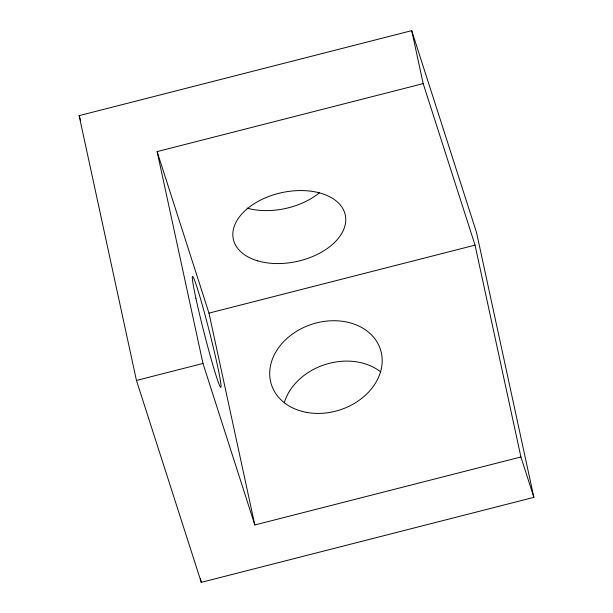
<?xml version="1.0" encoding="UTF-8"?>
<svg xmlns="http://www.w3.org/2000/svg" width="613" height="613" viewBox="0 0 613 613"><rect width="100%" height="100%" fill="white"/><g stroke="black" fill="none" stroke-linecap="round" stroke-linejoin="round"><path stroke-width="0.92" d="M79.123 115.642L411.721 30.65L476.546 232.557L533.877 497.358L201.279 582.35L136.454 380.443L79.123 115.642L80.587 120.194M520.912 456.976L254.832 524.973L202.972 363.448L157.112 151.603L423.185 83.613L475.044 245.131L520.912 456.976L533.877 497.358M157.112 151.603L208.972 313.128L475.044 245.131M136.454 380.443L202.972 363.448M411.721 30.65L423.185 83.613M208.972 313.128L254.832 524.973M200.466 578.611L201.279 582.35M284.286 402.779A57.277 45.071 -17.8 0 1 325.25 364.497A57.277 45.071 -17.8 0 1 380.773 371.984M319.442 192.766A57.277 35.24 -12.2 0 1 247.093 208.144M257.744 260.87A57.277 35.24 -12.2 0 0 345.64 222.09A57.277 35.24 -12.2 0 0 264.517 198.221A57.277 35.24 -12.2 0 0 257.744 260.87M195.915 298.347A57.277 2.713 75.7 0 0 220.396 387.041A57.277 2.713 75.7 0 0 203.845 310.599A57.277 2.713 75.7 0 0 195.915 298.347M306.508 412.373A57.277 45.071 -17.8 0 0 381.378 352.904A57.277 45.071 -17.8 0 0 289.957 335.932A57.277 45.071 -17.8 0 0 306.508 412.373"/></g></svg>
